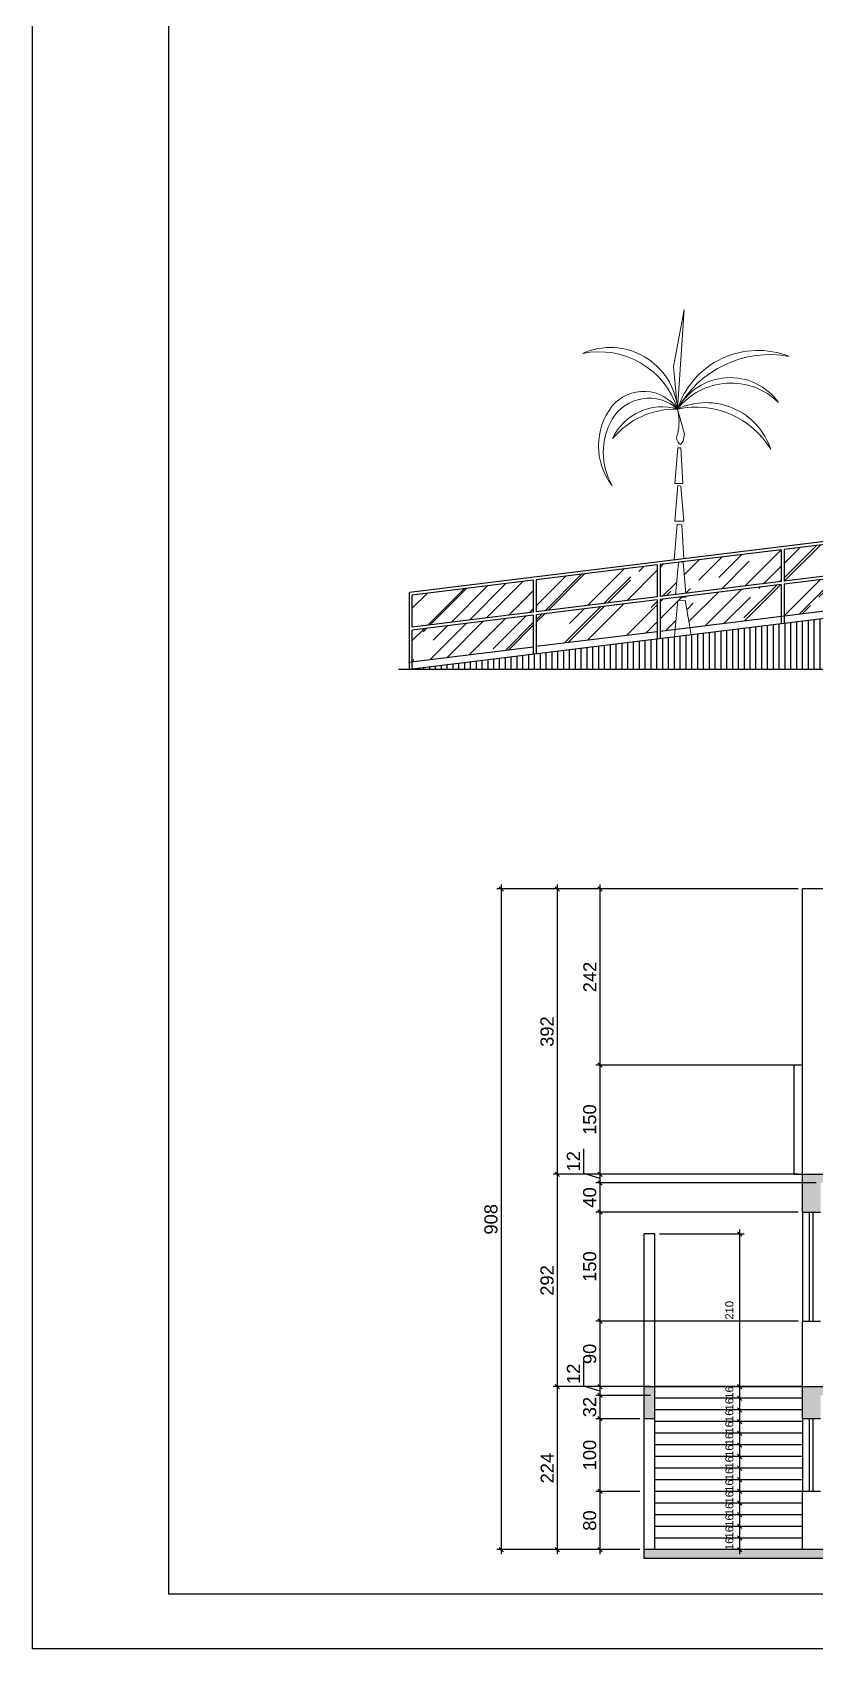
# Model space of a CAD drawing. Extents: x -165 to 197, y 154 to 653.
# Drawn here: x 9.42 to 20.19, y 389.19 to 411.41 of the extents above; entities that cross this region are included whole.
import ezdxf

# ---------------------------------------------------------------- set-up
doc = ezdxf.new("R2010")
doc.units = 0
doc.header["$MEASUREMENT"] = 0
doc.header["$PDMODE"] = 3
doc.header["$PDSIZE"] = 0.1
doc.layers.get('0').update_dxf_attribs({"linetype": 'CONTINUOUS'})
doc.layers.get('DEFPOINTS').update_dxf_attribs({"linetype": 'CONTINUOUS'})
for name, color, linetype, lineweight in [('AIT-PAREDE', 4, 'CONTINUOUS', 30), ('FININHA', 251, 'CONTINUOUS', 25), ('GESSO', 4, 'CONTINUOUS', 25), ('TERRENO', 252, 'CONTINUOUS', 25), ('VEGETAÇÃO', 82, 'CONTINUOUS', 0)]:
    doc.layers.add(name, color=color, linetype=linetype, lineweight=lineweight)
for name, color, linetype in [('COTA', 1, 'CONTINUOUS'), ('MARGEM', 4, 'CONTINUOUS'), ('PAREDE', 4, 'CONTINUOUS')]:
    doc.layers.add(name, color=color, linetype=linetype)
doc.styles.add('ARIAL', font='ARIAL.TTF', dxfattribs={"height": 0.18})
doc.dimstyles.new('Copy of ISO-25', dxfattribs={"dimtxt": 0.18, "dimasz": 0.06, "dimexe": 0.06, "dimexo": 0.06, "dimgap": 0.05, "dimtad": 1, "dimdec": 0, "dimlfac": 100, "dimdsep": 46, "dimtxsty": 'ARIAL', "dimblk1": 'OBLIQUE', "dimblk2": 'OBLIQUE', "dimsah": 1, "dimcen": 2.5, "dimdle": 0.06, "dimclrd": 256, "dimclre": 256, "dimclrt": 256, "dimadec": 0, "dimazin": 0, "dimtfac": 1, "dimtdec": 0, "dimtmove": 1, "dimatfit": 3, "dimldrblk": 'OBLIQUE', "dimfxl": 0, "dimtolj": 1, "dimtzin": 0, "dimlwd": -1, "dimlwe": -1, "dimarcsym": 0})
pattern_1 = [(45, (-8.0367, -62.27107), (0.42426407, 1.13137085), [7.5, -1, 2.5, -0.5]), (45, (-7.74327, -61.6241), (-0.8237794, 0.1166726), [1.5, -0.165, 3, -0.375]), (45, (-8.16046, -61.79378), (1.60159686, 2.0753584), [4, -0.7, 2, -0.5])]

# ---------------------------------------------------------------- blocks, each defined once
blk = doc.blocks.new('_OBLIQUE')
at = {"color": 0, "linetype": 'ByBlock'}
blk.add_line((-0.5, -0.5), (0.5, 0.5), dxfattribs=at)
blk = doc.blocks.new('*D15')
at = {"layer": 'COTA'}
for p, q in [((17.212, 390.495), (17.212, 391.415)), ((17.756, 391.355), (17.152, 391.355)), ((17.756, 390.555), (17.152, 390.555))]:
    blk.add_line(p, q, dxfattribs=at)
at = {"layer": 'DEFPOINTS', "color": 0}
for p in [(17.212, 391.355), (17.816, 391.355), (17.816, 390.555)]:
    blk.add_point(p, dxfattribs=at)
at = {"layer": 'COTA', "xscale": 0.06, "yscale": 0.06, "zscale": 0.06}
for p, rotation in [((17.212, 391.355), 90), ((17.212, 390.555), 270)]:
    blk.add_blockref('_OBLIQUE', p, dxfattribs=dict(at, rotation=rotation))
at = {"layer": 'COTA', "insert": (17.07, 390.955), "char_height": 0.18, "attachment_point": 5, "rotation": 90, "style": 'ARIAL'}
blk.add_mtext('\\A1;80', dxfattribs=at)
blk = doc.blocks.new('*D16')
at = {"layer": 'COTA'}
for p, q in [((17.756, 392.355), (17.152, 392.355)), ((17.212, 391.295), (17.212, 392.415)), ((17.756, 391.355), (17.152, 391.355))]:
    blk.add_line(p, q, dxfattribs=at)
at = {"layer": 'DEFPOINTS', "color": 0}
for p in [(17.212, 392.355), (17.816, 392.355), (17.816, 391.355)]:
    blk.add_point(p, dxfattribs=at)
at = {"layer": 'COTA', "xscale": 0.06, "yscale": 0.06, "zscale": 0.06}
for p, rotation in [((17.212, 392.355), 90), ((17.212, 391.355), 270)]:
    blk.add_blockref('_OBLIQUE', p, dxfattribs=dict(at, rotation=rotation))
at = {"layer": 'COTA', "insert": (17.07, 391.855), "char_height": 0.18, "attachment_point": 5, "rotation": 90, "style": 'ARIAL'}
blk.add_mtext('\\A1;100', dxfattribs=at)
blk = doc.blocks.new('*D17')
at = {"layer": 'COTA'}
for p, q in [((17.212, 392.295), (17.212, 392.735)), ((17.906, 392.675), (17.152, 392.675)), ((17.756, 392.355), (17.152, 392.355))]:
    blk.add_line(p, q, dxfattribs=at)
at = {"layer": 'DEFPOINTS', "color": 0}
for p in [(17.212, 392.675), (17.966, 392.675), (17.816, 392.355)]:
    blk.add_point(p, dxfattribs=at)
at = {"layer": 'COTA', "xscale": 0.06, "yscale": 0.06, "zscale": 0.06}
for p, rotation in [((17.212, 392.675), 90), ((17.212, 392.355), 270)]:
    blk.add_blockref('_OBLIQUE', p, dxfattribs=dict(at, rotation=rotation))
at = {"layer": 'COTA', "insert": (17.07, 392.515), "char_height": 0.18, "attachment_point": 5, "rotation": 90, "style": 'ARIAL'}
blk.add_mtext('\\A1;32', dxfattribs=at)
blk = doc.blocks.new('*D18')
at = {"layer": 'COTA'}
for p, q in [((16.987, 392.803), (16.987, 393.142)), ((17.212, 392.735), (16.987, 392.803)), ((17.906, 392.795), (17.152, 392.795)), ((17.212, 392.615), (17.212, 392.855)), ((17.906, 392.675), (17.152, 392.675))]:
    blk.add_line(p, q, dxfattribs=at)
at = {"layer": 'DEFPOINTS', "color": 0}
for p in [(17.212, 392.795), (17.966, 392.795), (17.966, 392.675)]:
    blk.add_point(p, dxfattribs=at)
at = {"layer": 'COTA', "xscale": 0.06, "yscale": 0.06, "zscale": 0.06}
for p, rotation in [((17.212, 392.795), 90), ((17.212, 392.675), 270)]:
    blk.add_blockref('_OBLIQUE', p, dxfattribs=dict(at, rotation=rotation))
at = {"layer": 'COTA', "insert": (16.846, 392.972), "char_height": 0.18, "attachment_point": 5, "rotation": 90, "style": 'ARIAL'}
blk.add_mtext('\\A1;12', dxfattribs=at)
blk = doc.blocks.new('*D19')
at = {"layer": 'COTA'}
for p, q in [((19.93, 393.695), (17.152, 393.695)), ((17.212, 392.735), (17.212, 393.755)), ((17.906, 392.795), (17.152, 392.795))]:
    blk.add_line(p, q, dxfattribs=at)
at = {"layer": 'DEFPOINTS', "color": 0}
for p in [(17.212, 393.695), (19.99, 393.695), (17.966, 392.795)]:
    blk.add_point(p, dxfattribs=at)
at = {"layer": 'COTA', "xscale": 0.06, "yscale": 0.06, "zscale": 0.06}
for p, rotation in [((17.212, 393.695), 90), ((17.212, 392.795), 270)]:
    blk.add_blockref('_OBLIQUE', p, dxfattribs=dict(at, rotation=rotation))
at = {"layer": 'COTA', "insert": (17.07, 393.245), "char_height": 0.18, "attachment_point": 5, "rotation": 90, "style": 'ARIAL'}
blk.add_mtext('\\A1;90', dxfattribs=at)
blk = doc.blocks.new('*D20')
at = {"layer": 'COTA'}
for p, q in [((19.93, 395.195), (17.152, 395.195)), ((17.212, 393.635), (17.212, 395.255)), ((19.93, 393.695), (17.152, 393.695))]:
    blk.add_line(p, q, dxfattribs=at)
at = {"layer": 'DEFPOINTS', "color": 0}
for p in [(17.212, 395.195), (19.99, 395.195), (19.99, 393.695)]:
    blk.add_point(p, dxfattribs=at)
at = {"layer": 'COTA', "xscale": 0.06, "yscale": 0.06, "zscale": 0.06}
for p, rotation in [((17.212, 395.195), 90), ((17.212, 393.695), 270)]:
    blk.add_blockref('_OBLIQUE', p, dxfattribs=dict(at, rotation=rotation))
at = {"layer": 'COTA', "insert": (17.07, 394.445), "char_height": 0.18, "attachment_point": 5, "rotation": 90, "style": 'ARIAL'}
blk.add_mtext('\\A1;150', dxfattribs=at)
blk = doc.blocks.new('*D21')
at = {"layer": 'COTA'}
for p, q in [((17.212, 395.135), (17.212, 395.655)), ((20.18, 395.595), (17.152, 395.595)), ((19.93, 395.195), (17.152, 395.195))]:
    blk.add_line(p, q, dxfattribs=at)
at = {"layer": 'DEFPOINTS', "color": 0}
for p in [(17.212, 395.595), (20.24, 395.595), (19.99, 395.195)]:
    blk.add_point(p, dxfattribs=at)
at = {"layer": 'COTA', "xscale": 0.06, "yscale": 0.06, "zscale": 0.06}
for p, rotation in [((17.212, 395.595), 90), ((17.212, 395.195), 270)]:
    blk.add_blockref('_OBLIQUE', p, dxfattribs=dict(at, rotation=rotation))
at = {"layer": 'COTA', "insert": (17.07, 395.395), "char_height": 0.18, "attachment_point": 5, "rotation": 90, "style": 'ARIAL'}
blk.add_mtext('\\A1;40', dxfattribs=at)
blk = doc.blocks.new('*D22')
at = {"layer": 'COTA'}
for p, q in [((16.987, 395.723), (16.987, 396.062)), ((17.212, 395.655), (16.987, 395.723)), ((19.93, 395.715), (17.152, 395.715)), ((17.212, 395.535), (17.212, 395.775)), ((20.18, 395.595), (17.152, 395.595))]:
    blk.add_line(p, q, dxfattribs=at)
at = {"layer": 'DEFPOINTS', "color": 0}
for p in [(17.212, 395.715), (19.99, 395.715), (20.24, 395.595)]:
    blk.add_point(p, dxfattribs=at)
at = {"layer": 'COTA', "xscale": 0.06, "yscale": 0.06, "zscale": 0.06}
for p, rotation in [((17.212, 395.715), 90), ((17.212, 395.595), 270)]:
    blk.add_blockref('_OBLIQUE', p, dxfattribs=dict(at, rotation=rotation))
at = {"layer": 'COTA', "insert": (16.846, 395.892), "char_height": 0.18, "attachment_point": 5, "rotation": 90, "style": 'ARIAL'}
blk.add_mtext('\\A1;12', dxfattribs=at)
blk = doc.blocks.new('*D23')
at = {"layer": 'COTA'}
for p, q in [((19.93, 397.215), (17.152, 397.215)), ((17.212, 395.655), (17.212, 397.275)), ((19.93, 395.715), (17.152, 395.715))]:
    blk.add_line(p, q, dxfattribs=at)
at = {"layer": 'DEFPOINTS', "color": 0}
for p in [(17.212, 397.215), (19.99, 397.215), (19.99, 395.715)]:
    blk.add_point(p, dxfattribs=at)
at = {"layer": 'COTA', "xscale": 0.06, "yscale": 0.06, "zscale": 0.06}
for p, rotation in [((17.212, 397.215), 90), ((17.212, 395.715), 270)]:
    blk.add_blockref('_OBLIQUE', p, dxfattribs=dict(at, rotation=rotation))
at = {"layer": 'COTA', "insert": (17.07, 396.465), "char_height": 0.18, "attachment_point": 5, "rotation": 90, "style": 'ARIAL'}
blk.add_mtext('\\A1;150', dxfattribs=at)
blk = doc.blocks.new('*D24')
at = {"layer": 'COTA'}
for p, q in [((19.93, 399.635), (17.152, 399.635)), ((17.212, 397.155), (17.212, 399.695)), ((19.93, 397.215), (17.152, 397.215))]:
    blk.add_line(p, q, dxfattribs=at)
at = {"layer": 'DEFPOINTS', "color": 0}
for p in [(17.212, 399.635), (19.99, 399.635), (19.99, 397.215)]:
    blk.add_point(p, dxfattribs=at)
at = {"layer": 'COTA', "xscale": 0.06, "yscale": 0.06, "zscale": 0.06}
for p, rotation in [((17.212, 399.635), 90), ((17.212, 397.215), 270)]:
    blk.add_blockref('_OBLIQUE', p, dxfattribs=dict(at, rotation=rotation))
at = {"layer": 'COTA', "insert": (17.072, 398.425), "char_height": 0.18, "attachment_point": 5, "rotation": 90, "style": 'ARIAL'}
blk.add_mtext('\\A1;242', dxfattribs=at)
blk = doc.blocks.new('*D25')
at = {"layer": 'COTA'}
for p, q in [((17.152, 392.795), (16.567, 392.795)), ((16.627, 390.495), (16.627, 392.855)), ((17.152, 390.555), (16.567, 390.555))]:
    blk.add_line(p, q, dxfattribs=at)
at = {"layer": 'DEFPOINTS', "color": 0}
for p in [(16.627, 392.795), (17.212, 392.795), (17.212, 390.555)]:
    blk.add_point(p, dxfattribs=at)
at = {"layer": 'COTA', "xscale": 0.06, "yscale": 0.06, "zscale": 0.06}
for p, rotation in [((16.627, 392.795), 90), ((16.627, 390.555), 270)]:
    blk.add_blockref('_OBLIQUE', p, dxfattribs=dict(at, rotation=rotation))
at = {"layer": 'COTA', "insert": (16.486, 391.675), "char_height": 0.18, "attachment_point": 5, "rotation": 90, "style": 'ARIAL'}
blk.add_mtext('\\A1;224', dxfattribs=at)
blk = doc.blocks.new('*D26')
at = {"layer": 'COTA'}
for p, q in [((17.152, 395.715), (16.567, 395.715)), ((16.627, 392.735), (16.627, 395.775)), ((17.152, 392.795), (16.567, 392.795))]:
    blk.add_line(p, q, dxfattribs=at)
at = {"layer": 'DEFPOINTS', "color": 0}
for p in [(16.627, 395.715), (17.212, 395.715), (17.212, 392.795)]:
    blk.add_point(p, dxfattribs=at)
at = {"layer": 'COTA', "xscale": 0.06, "yscale": 0.06, "zscale": 0.06}
for p, rotation in [((16.627, 395.715), 90), ((16.627, 392.795), 270)]:
    blk.add_blockref('_OBLIQUE', p, dxfattribs=dict(at, rotation=rotation))
at = {"layer": 'COTA', "insert": (16.485, 394.255), "char_height": 0.18, "attachment_point": 5, "rotation": 90, "style": 'ARIAL'}
blk.add_mtext('\\A1;292', dxfattribs=at)
blk = doc.blocks.new('*D27')
at = {"layer": 'COTA'}
for p, q in [((17.152, 399.635), (16.567, 399.635)), ((16.627, 395.655), (16.627, 399.695)), ((17.152, 395.715), (16.567, 395.715))]:
    blk.add_line(p, q, dxfattribs=at)
at = {"layer": 'DEFPOINTS', "color": 0}
for p in [(16.627, 399.635), (17.212, 399.635), (17.212, 395.715)]:
    blk.add_point(p, dxfattribs=at)
at = {"layer": 'COTA', "xscale": 0.06, "yscale": 0.06, "zscale": 0.06}
for p, rotation in [((16.627, 399.635), 90), ((16.627, 395.715), 270)]:
    blk.add_blockref('_OBLIQUE', p, dxfattribs=dict(at, rotation=rotation))
at = {"layer": 'COTA', "insert": (16.485, 397.675), "char_height": 0.18, "attachment_point": 5, "rotation": 90, "style": 'ARIAL'}
blk.add_mtext('\\A1;392', dxfattribs=at)
blk = doc.blocks.new('*D28')
at = {"layer": 'COTA'}
for p, q in [((16.567, 399.635), (15.796, 399.635)), ((15.856, 399.695), (15.856, 390.495)), ((16.567, 390.555), (15.796, 390.555))]:
    blk.add_line(p, q, dxfattribs=at)
at = {"layer": 'DEFPOINTS', "color": 0}
for p in [(16.627, 399.635), (15.856, 390.555), (16.627, 390.555)]:
    blk.add_point(p, dxfattribs=at)
at = {"layer": 'COTA', "xscale": 0.06, "yscale": 0.06, "zscale": 0.06}
for p, rotation in [((15.856, 399.635), 90), ((15.856, 390.555), 270)]:
    blk.add_blockref('_OBLIQUE', p, dxfattribs=dict(at, rotation=rotation))
at = {"layer": 'COTA', "insert": (15.714, 395.095), "char_height": 0.18, "attachment_point": 5, "rotation": 90, "style": 'ARIAL'}
blk.add_mtext('\\A1;908', dxfattribs=at)

msp = doc.modelspace()

# ---------------------------------------------------------------- hatches: boundary and pattern name
at = {"layer": 'AIT-PAREDE'}
for points in [[(25.726, 395.595), (28.776, 395.595), (28.776, 395.195), (28.926, 395.195), (28.926, 395.595), (29.926, 395.595), (29.926, 395.195), (30.176, 395.195), (30.176, 395.715), (19.99, 395.715), (19.99, 395.195), (20.24, 395.195), (20.24, 395.595), (24.226, 395.595), (24.226, 395.195), (24.376, 395.195), (24.376, 395.595), (25.576, 395.595), (25.576, 395.195), (25.726, 395.195)], [(17.966, 392.795), (17.816, 392.795), (17.816, 392.355), (17.966, 392.355)], [(31.616, 390.555), (28.679, 390.555), (28.676, 390.552), (28.674, 390.555), (26.073, 390.555), (26.07, 390.552), (26.067, 390.555), (24.199, 390.555), (24.196, 390.552), (24.193, 390.555), (21.4, 390.555), (21.397, 390.552), (21.394, 390.555), (17.816, 390.555), (17.816, 390.435), (31.616, 390.435)]]:
    msp.add_hatch(color=256, dxfattribs=at).paths.add_polyline_path(points)
h = msp.add_hatch(color=256, dxfattribs=at)
h.paths.add_polyline_path([(30.176, 392.795), (19.99, 392.795), (19.99, 392.355), (20.24, 392.355), (20.24, 392.675), (29.926, 392.675), (29.926, 392.355), (30.176, 392.355)])
h.paths.add_polyline_path([(25.626, 392.675), (25.476, 392.675), (25.476, 392.355), (25.626, 392.355)], flags=17)
h.paths.add_polyline_path([(31.616, 392.795), (31.463, 392.795), (31.463, 392.355), (31.616, 392.355)])
at = {"layer": 'GESSO'}
h = msp.add_hatch(dxfattribs=at)
h.set_pattern_fill('AR-RROOF', color=256, scale=0.5, angle=45, style=0)
h.set_pattern_definition(pattern_1)
h.paths.add_polyline_path([(19.7, 403.818), (18.392, 403.656), (18.393, 403.643), (18.375, 403.643), (18.375, 403.602), (18.379, 403.602), (18.447, 403.226), (19.7, 403.38)])
h.paths.add_polyline_path([(18.278, 403.601), (18.375, 403.602), (18.375, 403.643), (18.28, 403.643), (18.037, 403.613), (18.037, 403.175), (18.243, 403.201)])
h.paths.add_polyline_path([(18.288, 404.123), (18.037, 404.092), (18.037, 403.653), (18.25, 403.679)])
h.paths.add_polyline_path([(19.7, 404.297), (18.331, 404.128), (18.352, 404.126), (18.389, 403.696), (19.7, 403.858)])
h.paths.add_polyline_path([(21.482, 404.078), (21.482, 404.517), (19.74, 404.302), (19.74, 403.863)])
h.paths.add_polyline_path([(19.74, 403.385), (21.482, 403.6), (21.482, 404.038), (19.74, 403.823)])
h = msp.add_hatch(dxfattribs=at)
h.set_pattern_fill('AR-RROOF', color=256, scale=0.5, angle=45, style=0)
h.set_pattern_definition(pattern_1)
h.paths.add_polyline_path([(16.295, 403.438), (16.295, 403.877), (14.633, 403.672), (14.633, 403.233)])
h.paths.add_polyline_path([(14.633, 403.193), (14.633, 402.755), (16.295, 402.96), (16.295, 403.398)])
h.paths.add_polyline_path([(16.335, 403.403), (16.335, 402.965), (17.997, 403.17), (17.997, 403.608)])
h.paths.add_polyline_path([(17.997, 403.648), (17.997, 404.087), (16.335, 403.882), (16.335, 403.443)])
at = {"layer": 'TERRENO', "linetype": 'Continuous'}
h = msp.add_hatch(dxfattribs=at)
h.set_pattern_fill('_USER', color=256, scale=0.08, angle=90, style=0, pattern_type=0)
h.set_pattern_definition([(90, (14.63306, 402.64954), (-0.08, 0), [])])
h.paths.add_polyline_path([(21.482, 403.5), (14.633, 402.654), (14.633, 402.65), (21.482, 402.65)])

# ---------------------------------------------------------------- linework, layer by layer
msp.add_lwpolyline([(9.416, 433.744), (72.416, 433.744), (72.416, 389.194), (9.416, 389.194)], close=True)
at = {"layer": 'AIT-PAREDE'}
for p, q in [((19.99, 395.195), (19.99, 399.635)), ((30.176, 399.635), (19.99, 399.635)), ((19.99, 397.215), (19.876, 397.215)), ((19.876, 395.715), (19.876, 397.215)), ((19.876, 395.715), (31.076, 395.715)), ((19.99, 395.195), (20.24, 395.195)), ((17.816, 390.435), (17.816, 394.895)), ((17.966, 394.895), (17.816, 394.895)), ((17.966, 392.795), (17.966, 394.895)), ((19.99, 393.695), (20.24, 393.695)), ((19.99, 392.795), (19.99, 393.695)), ((17.816, 392.795), (17.966, 392.795)), ((17.966, 390.555), (17.966, 392.795)), ((17.966, 392.795), (30.176, 392.795)), ((19.99, 392.355), (19.99, 392.795)), ((17.966, 392.355), (17.816, 392.355)), ((20.24, 392.355), (19.99, 392.355)), ((19.99, 390.555), (19.99, 391.355)), ((20.24, 391.355), (19.99, 391.355)), ((31.616, 390.555), (17.816, 390.555)), ((31.616, 390.435), (17.816, 390.435))]:
    msp.add_line(p, q, dxfattribs=at)
at = {"layer": 'COTA'}
for p, q in [((19.13, 392.735), (19.13, 394.955)), ((18.026, 394.895), (19.19, 394.895)), ((19.5, 392.795), (19.07, 392.795)), ((19.13, 392.575), (19.13, 392.855)), ((19.5, 392.635), (19.07, 392.635)), ((19.13, 392.415), (19.13, 392.695)), ((19.13, 392.255), (19.13, 392.535)), ((19.5, 392.475), (19.07, 392.475)), ((19.5, 392.315), (19.07, 392.315)), ((19.13, 392.095), (19.13, 392.375)), ((19.5, 392.155), (19.07, 392.155)), ((19.13, 391.935), (19.13, 392.215)), ((19.5, 391.995), (19.07, 391.995)), ((19.5, 391.995), (19.07, 391.995)), ((19.13, 391.775), (19.13, 392.055)), ((19.13, 391.615), (19.13, 391.895)), ((19.5, 391.835), (19.07, 391.835)), ((19.5, 391.835), (19.07, 391.835)), ((19.5, 391.675), (19.07, 391.675)), ((19.5, 391.675), (19.07, 391.675)), ((19.13, 391.455), (19.13, 391.735)), ((19.5, 391.515), (19.07, 391.515)), ((19.5, 391.515), (19.07, 391.515)), ((19.13, 391.295), (19.13, 391.575)), ((19.13, 391.135), (19.13, 391.415)), ((19.5, 391.355), (19.07, 391.355)), ((19.5, 391.355), (19.07, 391.355)), ((19.5, 391.195), (19.07, 391.195)), ((19.5, 391.195), (19.07, 391.195)), ((19.13, 390.975), (19.13, 391.255)), ((19.5, 391.035), (19.07, 391.035)), ((19.5, 391.035), (19.07, 391.035)), ((19.13, 390.815), (19.13, 391.095)), ((19.5, 390.875), (19.07, 390.875)), ((19.5, 390.875), (19.07, 390.875)), ((19.13, 390.655), (19.13, 390.935)), ((19.13, 390.495), (19.13, 390.775)), ((19.5, 390.715), (19.07, 390.715)), ((19.5, 390.715), (19.07, 390.715)), ((19.93, 390.555), (19.07, 390.555))]:
    msp.add_line(p, q, dxfattribs=at)
at = {"layer": 'FININHA'}
for p, q in [((21.482, 404.558), (14.593, 403.708)), ((21.487, 404.518), (19.74, 404.302)), ((19.7, 404.297), (18.037, 404.092)), ((19.7, 404.297), (19.7, 403.858)), ((19.74, 404.302), (19.74, 403.863)), ((17.997, 404.087), (16.335, 403.882)), ((17.997, 404.087), (17.997, 403.648)), ((18.037, 404.092), (18.037, 403.653)), ((21.482, 404.078), (19.74, 403.863)), ((16.295, 403.877), (14.633, 403.672)), ((16.295, 403.877), (16.295, 403.438)), ((16.335, 403.882), (16.335, 403.443)), ((19.7, 403.858), (18.037, 403.653)), ((21.487, 404.038), (19.74, 403.823)), ((14.593, 402.65), (14.593, 403.708)), ((14.633, 403.233), (14.633, 403.672)), ((17.997, 403.648), (16.335, 403.443)), ((19.7, 403.818), (18.037, 403.613)), ((19.7, 403.818), (19.7, 403.28)), ((19.74, 403.823), (19.74, 403.285)), ((16.295, 403.438), (14.633, 403.233)), ((16.295, 403.398), (14.633, 403.193)), ((16.295, 403.398), (16.295, 402.86)), ((17.997, 403.608), (16.335, 403.403)), ((16.335, 403.403), (16.335, 402.865)), ((17.997, 403.608), (17.997, 403.07)), ((18.037, 403.613), (18.037, 403.075)), ((21.482, 403.6), (18.037, 403.175)), ((14.633, 402.65), (14.633, 403.193)), ((17.997, 403.17), (16.335, 402.965)), ((16.295, 402.96), (14.581, 402.749)), ((14.693, 402.662), (14.593, 402.65)), ((19.99, 395.195), (19.99, 393.695)), ((20.09, 393.695), (20.09, 395.195)), ((20.14, 393.695), (20.14, 395.195)), ((19.99, 392.795), (17.966, 392.795)), ((19.99, 392.635), (17.966, 392.635)), ((19.99, 392.475), (17.966, 392.475)), ((19.99, 392.315), (17.966, 392.315)), ((19.99, 392.355), (19.99, 391.355)), ((20.09, 391.355), (20.09, 392.355)), ((20.14, 391.355), (20.14, 392.355)), ((19.99, 392.155), (17.966, 392.155)), ((19.99, 391.995), (17.966, 391.995)), ((19.99, 391.835), (17.966, 391.835)), ((19.99, 391.675), (17.966, 391.675)), ((19.99, 391.515), (17.966, 391.515)), ((19.99, 391.355), (17.966, 391.355)), ((19.99, 391.195), (17.966, 391.195)), ((19.99, 391.035), (17.966, 391.035)), ((19.99, 390.875), (17.966, 390.875)), ((19.99, 390.715), (17.966, 390.715))]:
    msp.add_line(p, q, dxfattribs=at)
at = {"layer": 'MARGEM'}
msp.add_lwpolyline([(11.291, 432.994), (71.666, 432.994), (71.666, 389.944), (11.291, 389.944)], close=True, dxfattribs=at)
at = {"layer": 'PAREDE'}
msp.add_line((21.482, 403.5), (14.593, 402.65), dxfattribs=at)
at = {"layer": 'TERRENO', "linetype": 'Continuous'}
msp.add_line((20.623, 402.65), (14.443, 402.65), dxfattribs=at)
at = {"layer": 'VEGETAÇÃO'}
for p, q in [((18.221, 406.813), (18.368, 407.594)), ((18.221, 406.813), (18.368, 407.594)), ((18.368, 407.594), (18.276, 406.23)), ((18.368, 407.594), (18.276, 406.23)), ((18.276, 406.23), (18.221, 406.813)), ((18.276, 406.23), (18.221, 406.813)), ((18.331, 406.036), (18.276, 406.23)), ((18.331, 406.036), (18.276, 406.23)), ((18.373, 405.886), (18.331, 406.036)), ((18.373, 405.886), (18.331, 406.036)), ((18.354, 405.789), (18.373, 405.886)), ((18.354, 405.789), (18.373, 405.886)), ((18.281, 405.697), (18.239, 405.207)), ((18.281, 405.697), (18.239, 405.207)), ((18.32, 405.696), (18.281, 405.697)), ((18.316, 405.743), (18.354, 405.789)), ((18.35, 405.207), (18.32, 405.696)), ((18.35, 405.207), (18.32, 405.696)), ((18.239, 405.207), (18.35, 405.207)), ((18.239, 405.207), (18.35, 405.207)), ((18.281, 405.181), (18.239, 404.691)), ((18.281, 405.181), (18.239, 404.691)), ((18.281, 405.181), (18.323, 405.169)), ((18.281, 405.181), (18.323, 405.169)), ((18.362, 404.691), (18.323, 405.169)), ((18.362, 404.691), (18.323, 405.169)), ((18.27, 404.649), (18.228, 404.159)), ((18.27, 404.649), (18.228, 404.159)), ((18.239, 404.691), (18.362, 404.691)), ((18.239, 404.691), (18.362, 404.691)), ((18.27, 404.649), (18.333, 404.638)), ((18.27, 404.649), (18.333, 404.638)), ((18.361, 404.172), (18.333, 404.638)), ((18.361, 404.172), (18.333, 404.638)), ((18.228, 404.159), (18.254, 404.159)), ((18.228, 404.159), (18.254, 404.159)), ((18.288, 404.123), (18.25, 403.679)), ((18.288, 404.123), (18.25, 403.679)), ((18.331, 404.128), (18.352, 404.126)), ((18.331, 404.128), (18.352, 404.126)), ((18.389, 403.696), (18.352, 404.126)), ((18.389, 403.696), (18.352, 404.126)), ((18.28, 403.643), (18.393, 403.643)), ((18.28, 403.643), (18.393, 403.643)), ((18.393, 403.643), (18.392, 403.656)), ((18.393, 403.643), (18.392, 403.656)), ((18.278, 403.601), (18.235, 403.111)), ((18.278, 403.601), (18.379, 403.602)), ((18.278, 403.601), (18.379, 403.602)), ((18.465, 403.127), (18.379, 403.602))]:
    msp.add_line(p, q, dxfattribs=at)
for centre, radius, start, end in [((17.353, 406.149), 0.927, 5.0581, 114.2818), ((17.353, 406.149), 0.927, 5.0581, 114.2818), ((17.201, 405.889), 1.128, 17.6167, 101.7232), ((17.201, 405.889), 1.128, 17.6167, 101.7232), ((19.38, 405.877), 1.159, 68.2647, 162.2163), ((19.38, 405.877), 1.159, 68.2647, 162.2163), ((19.544, 405.528), 1.45, 79.4745, 151.0064), ((19.544, 405.528), 1.45, 79.4745, 151.0064), ((18.998, 405.843), 0.819, 35.6079, 151.7657), ((19.01, 405.653), 0.934, 45.5975, 141.7761), ((17.885, 405.789), 0.59, 48.429, 149.2624), ((17.885, 405.789), 0.59, 48.429, 149.2624), ((17.811, 405.907), 0.566, 34.7913, 139.7165), ((18.671, 405.386), 0.932, 18.1814, 115.0633), ((18.079, 405.725), 0.889, 141.925, 217.9539), ((18.164, 405.635), 0.909, 149.8671, 210.1329), ((18.066, 405.51), 0.751, 73.7271, 155.1953), ((18.254, 405.097), 1.134, 88.867, 140.0555), ((18.528, 405.056), 1.201, 31.1258, 102.1188), ((17.525, 406.058), 0.771, 347.8049, 12.8913), ((17.525, 406.058), 0.771, 347.8049, 12.8913), ((18.376, 405.839), 0.113, 149.8689, 238.0736), ((18.376, 405.839), 0.113, 149.8689, 238.0736)]:
    msp.add_arc(centre, radius, start, end, dxfattribs=at)

# ---------------------------------------------------------------- block references
at = {"layer": 'COTA', "xscale": 0.0600000000000023, "yscale": 0.0600000000000023, "zscale": 0.06}
for p, rotation in [((19.13, 394.895), 90), ((19.13, 392.795), 90), ((19.13, 392.795), 270), ((19.13, 392.635), 270), ((19.13, 392.475), 90), ((19.13, 392.315), 270), ((19.13, 392.155), 90), ((19.13, 391.995), 90), ((19.13, 391.995), 270), ((19.13, 391.835), 90), ((19.13, 391.835), 270), ((19.13, 391.675), 90), ((19.13, 391.675), 270), ((19.13, 391.515), 90), ((19.13, 391.515), 270), ((19.13, 391.355), 90), ((19.13, 391.355), 270), ((19.13, 391.195), 90), ((19.13, 391.195), 270), ((19.13, 391.035), 90), ((19.13, 391.035), 270), ((19.13, 390.875), 90), ((19.13, 390.875), 270), ((19.13, 390.715), 90), ((19.13, 390.715), 270), ((19.13, 390.555), 270)]:
    msp.add_blockref('_OBLIQUE', p, dxfattribs=dict(at, rotation=rotation))

# ---------------------------------------------------------------- texts
at = {"layer": 'COTA', "char_height": 0.11, "attachment_point": 5, "rotation": 90, "style": 'ARIAL'}
for s, insert in [('\\A1;210', (18.988, 393.845)), ('\\A1;16', (18.988, 392.715)), ('\\A1;16', (18.988, 392.555)), ('\\A1;16', (18.988, 392.395)), ('\\A1;16', (18.988, 392.235)), ('\\A1;16', (18.988, 392.075)), ('\\A1;16', (18.988, 391.915)), ('\\A1;16', (18.988, 391.755)), ('\\A1;16', (18.988, 391.595)), ('\\A1;16', (18.988, 391.435)), ('\\A1;16', (18.988, 391.275)), ('\\A1;16', (18.988, 391.115)), ('\\A1;16', (18.988, 390.955)), ('\\A1;16', (18.988, 390.795)), ('\\A1;16', (18.988, 390.635))]:
    msp.add_mtext(s, dxfattribs=dict(at, insert=insert))

# ---------------------------------------------------------------- dimensions: what is measured, and where the dimension line sits
at = {"layer": 'COTA'}
for base, p1, p2, picture, middle in [((15.856, 390.555), (16.627, 399.635), (16.627, 390.555), '*D28', (15.714, 395.095)), ((16.627, 399.635), (17.212, 395.715), (17.212, 399.635), '*D27', (16.485, 397.675)), ((17.212, 399.635), (19.99, 397.215), (19.99, 399.635), '*D24', (17.072, 398.425)), ((17.212, 397.215), (19.99, 395.715), (19.99, 397.215), '*D23', (17.07, 396.465)), ((17.212, 395.715), (20.24, 395.595), (19.99, 395.715), '*D22', (16.846, 395.773)), ((16.627, 395.715), (17.212, 392.795), (17.212, 395.715), '*D26', (16.485, 394.255)), ((17.212, 395.595), (19.99, 395.195), (20.24, 395.595), '*D21', (17.07, 395.395)), ((17.212, 395.195), (19.99, 393.695), (19.99, 395.195), '*D20', (17.07, 394.445)), ((17.212, 393.695), (17.966, 392.795), (19.99, 393.695), '*D19', (17.07, 393.245)), ((17.212, 392.795), (17.966, 392.675), (17.966, 392.795), '*D18', (16.846, 392.853)), ((16.627, 392.795), (17.212, 390.555), (17.212, 392.795), '*D25', (16.486, 391.675)), ((17.212, 392.355), (17.816, 391.355), (17.816, 392.355), '*D16', (17.07, 391.855)), ((17.212, 391.355), (17.816, 390.555), (17.816, 391.355), '*D15', (17.07, 390.955))]:
    dim = msp.add_linear_dim(base=base, p1=p1, p2=p2, angle=90, dimstyle='Copy of ISO-25', dxfattribs=at)
    dim.commit()
    dim.dimension.update_dxf_attribs({"geometry": picture, "text_midpoint": middle})
dim = msp.add_linear_dim(base=(17.212, 392.675), p1=(17.816, 392.355), p2=(17.966, 392.675), angle=90, dimstyle='Copy of ISO-25', dxfattribs=at)
dim.commit()
dim.dimension.update_dxf_attribs({"geometry": '*D17', "text_midpoint": (17.212, 392.515), "dimtype": 160})

doc.saveas('drawing.dxf')
